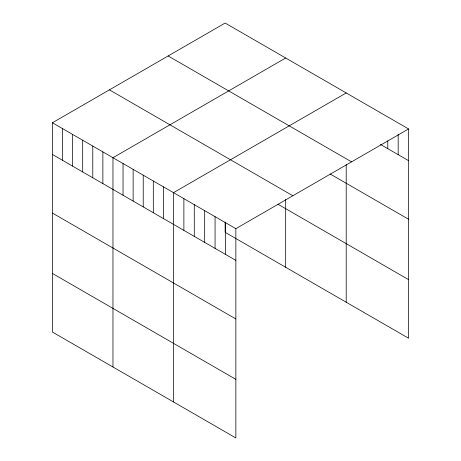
<?xml version="1.0" encoding="UTF-8"?>
<svg xmlns="http://www.w3.org/2000/svg" width="461" height="461" viewBox="0 0 461 461"><rect width="100%" height="100%" fill="white"/><g stroke="black" fill="none" stroke-linecap="round" stroke-linejoin="round"><path stroke-width="0.69" d="M52.427 122.764L235.859 228.668L235.859 437.95L52.427 332.047L52.427 122.764L225.141 23.05L408.573 128.953L408.573 338.236L225.141 232.332L225.141 221.989M285.676 58L112.962 157.714L112.962 366.996M346.205 92.943L173.492 192.663L173.492 401.946M235.859 228.668L408.573 128.953M380.446 144.426L408.573 160.664M168.144 55.954L351.576 161.857M330.185 174.004L408.573 219.263M109.424 89.86L292.856 195.764M277.96 204.229L408.573 279.637M52.427 154.475L235.859 260.379M52.427 213.074L235.859 318.977M52.427 273.448L235.859 379.351M398.177 134.226L398.177 154.66M387.782 140.91L387.782 148.661M346.205 164.64L346.205 302.226M285.676 199.446L285.676 267.282M225.464 222.669L225.464 254.38M215.068 216.664L215.068 248.375M204.672 210.665L204.672 242.377M194.283 204.661L194.283 236.372M183.887 198.662L183.887 230.373M163.401 186.838L163.401 218.549M153.311 181.012L153.311 212.723M143.227 175.186L143.227 206.897M133.137 169.366L133.137 201.071M123.047 163.54L123.047 195.251M102.872 151.888L102.872 183.599M92.782 146.062L92.782 177.773M82.692 140.242L82.692 171.947M72.608 134.416L72.608 166.127M62.517 128.59L62.517 160.301"/></g></svg>
